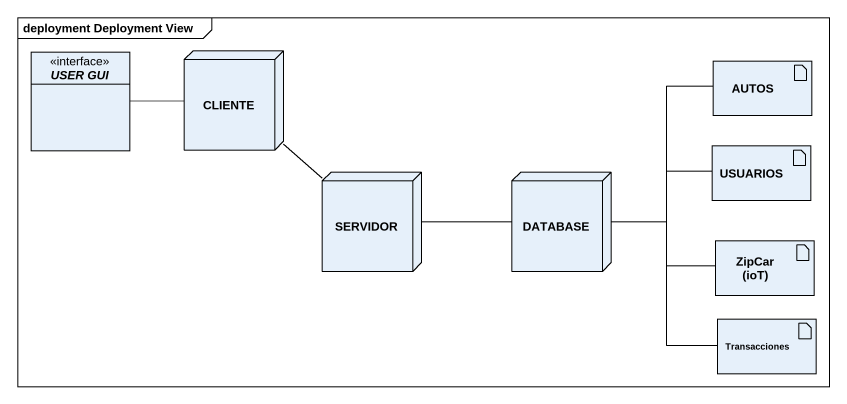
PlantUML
@startuml
mainframe deployment Deployment View
allowmixing
hide circle
hide empty members
interface "USER GUI" as USER_GUI
node CLIENTE
artifact AUTOS
artifact USUARIOS
node SERVIDOR
node "DATABASE" as DATABASE_
artifact "ZipCar (ioT)" as ZipCar_ioT
artifact Transacciones
CLIENTE -left- USER_GUI
AUTOS -- DATABASE_
USUARIOS -left- DATABASE_
SERVIDOR -up- CLIENTE
DATABASE_ -left- SERVIDOR
ZipCar_ioT -left- DATABASE_
Transacciones -up- DATABASE_
@enduml
